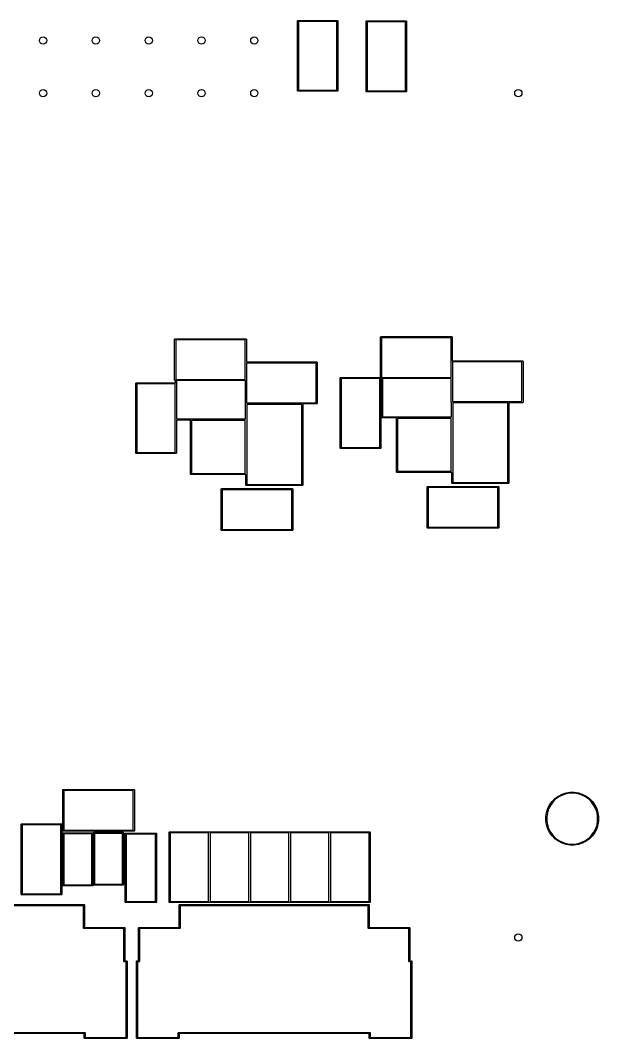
# Model space of a CAD drawing. Extents: x 0.25 to 2.95, y 0.21 to 2.14.
# Drawn here: x 1.857 to 2.952, y 0.208 to 2.138 of the extents above; entities that cross this region are included whole.
import ezdxf

# ---------------------------------------------------------------- set-up
doc = ezdxf.new("R2010")
doc.units = 0
doc.header["$MEASUREMENT"] = 0
doc.layers.add('BLACK', color=7, linetype='CONTINUOUS')

msp = doc.modelspace()

# ---------------------------------------------------------------- linework, layer by layer
at = {"layer": 'BLACK', "linetype": 'CONTINUOUS'}
for p, q in [((2.3816, 2.1371), (2.3817, 2.1374)), ((2.3816, 2.0048), (2.3816, 2.1371)), ((2.3817, 2.1374), (2.3822, 2.138)), ((2.3822, 2.138), (2.3826, 2.1381)), ((2.3826, 2.1381), (2.4574, 2.1381)), ((2.3836, 2.1361), (2.3836, 2.0058)), ((2.4564, 2.1361), (2.3836, 2.1361)), ((2.4564, 2.0058), (2.4564, 2.1361)), ((2.4574, 2.1381), (2.4578, 2.138)), ((2.4578, 2.138), (2.4583, 2.1374)), ((2.4583, 2.1374), (2.4584, 2.1371)), ((2.4584, 2.1371), (2.4584, 2.0048)), ((2.5116, 2.1361), (2.5117, 2.1365)), ((2.5116, 2.0039), (2.5116, 2.1361)), ((2.5117, 2.1365), (2.5122, 2.1371)), ((2.5122, 2.1371), (2.5126, 2.1371)), ((2.5126, 2.1371), (2.5874, 2.1371)), ((2.5136, 2.1352), (2.5136, 2.0048)), ((2.5864, 2.1352), (2.5136, 2.1352)), ((2.5864, 2.0048), (2.5864, 2.1352)), ((2.5874, 2.1371), (2.5878, 2.1371)), ((2.5878, 2.1371), (2.5883, 2.1365)), ((2.5883, 2.1365), (2.5884, 2.1361)), ((2.5884, 2.1361), (2.5884, 2.0039)), ((2.3817, 2.0044), (2.3816, 2.0048)), ((2.3822, 2.0039), (2.3817, 2.0044)), ((2.3826, 2.0038), (2.3822, 2.0039)), ((2.4574, 2.0038), (2.3826, 2.0038)), ((2.3836, 2.0058), (2.4564, 2.0058)), ((2.4578, 2.0039), (2.4574, 2.0038)), ((2.4583, 2.0044), (2.4578, 2.0039)), ((2.4584, 2.0048), (2.4583, 2.0044)), ((2.5117, 2.0035), (2.5116, 2.0039)), ((2.5122, 2.0029), (2.5117, 2.0035)), ((2.5126, 2.0029), (2.5122, 2.0029)), ((2.5874, 2.0029), (2.5126, 2.0029)), ((2.5136, 2.0048), (2.5864, 2.0048)), ((2.5878, 2.0029), (2.5874, 2.0029)), ((2.5883, 2.0035), (2.5878, 2.0029)), ((2.5884, 2.0039), (2.5883, 2.0035)), ((2.1491, 1.5336), (2.1492, 1.534)), ((2.1491, 1.4564), (2.1491, 1.5336)), ((2.1492, 1.534), (2.1497, 1.5345)), ((2.1497, 1.5345), (2.1501, 1.5346)), ((2.1501, 1.5346), (2.2839, 1.5346)), ((2.1511, 1.5326), (2.1511, 1.4574)), ((2.2829, 1.5326), (2.1511, 1.5326)), ((2.2829, 1.4574), (2.2829, 1.5326)), ((2.2839, 1.5346), (2.2843, 1.5345)), ((2.2843, 1.5345), (2.2848, 1.534)), ((2.2848, 1.534), (2.2849, 1.5336)), ((2.2849, 1.5336), (2.2849, 1.4906)), ((2.5391, 1.5376), (2.5392, 1.538)), ((2.5391, 1.4607), (2.5391, 1.5376)), ((2.5392, 1.538), (2.5397, 1.5385)), ((2.5397, 1.5385), (2.5401, 1.5386)), ((2.5401, 1.5386), (2.6739, 1.5386)), ((2.5411, 1.5366), (2.5411, 1.4614)), ((2.6729, 1.5366), (2.5411, 1.5366)), ((2.6729, 1.4614), (2.6729, 1.5366)), ((2.6739, 1.5386), (2.6743, 1.5385)), ((2.6743, 1.5385), (2.6748, 1.538)), ((2.6748, 1.538), (2.6749, 1.5376)), ((2.6749, 1.5376), (2.6749, 1.4926)), ((2.2849, 1.4906), (2.4179, 1.4906)), ((2.2851, 1.4886), (2.2851, 1.4568)), ((2.4169, 1.4886), (2.2851, 1.4886)), ((2.4169, 1.4134), (2.4169, 1.4886)), ((2.4179, 1.4906), (2.4183, 1.4905)), ((2.4183, 1.4905), (2.4188, 1.49)), ((2.4188, 1.49), (2.4189, 1.4896)), ((2.4189, 1.4896), (2.4189, 1.4124)), ((2.6749, 1.4926), (2.8079, 1.4926)), ((2.6751, 1.4906), (2.6751, 1.4608)), ((2.8069, 1.4906), (2.6751, 1.4906)), ((2.8069, 1.4154), (2.8069, 1.4906)), ((2.8079, 1.4926), (2.8083, 1.4925)), ((2.8083, 1.4925), (2.8088, 1.492)), ((2.8088, 1.492), (2.8089, 1.4916)), ((2.8089, 1.4916), (2.8089, 1.4144)), ((2.0756, 1.4501), (2.0757, 1.4505)), ((2.0756, 1.3179), (2.0756, 1.4501)), ((2.0757, 1.4505), (2.0762, 1.4511)), ((2.0762, 1.4511), (2.0766, 1.4511)), ((2.0766, 1.4511), (2.1509, 1.4511)), ((2.0776, 1.4492), (2.0776, 1.3188)), ((2.1504, 1.4492), (2.0776, 1.4492)), ((2.1492, 1.456), (2.1491, 1.4564)), ((2.1497, 1.4555), (2.1492, 1.456)), ((2.1501, 1.4554), (2.1497, 1.4555)), ((2.1509, 1.4554), (2.1501, 1.4554)), ((2.1504, 1.3188), (2.1504, 1.4492)), ((2.1509, 1.4511), (2.1509, 1.4554)), ((2.1511, 1.4574), (2.2829, 1.4574)), ((2.1528, 1.4554), (2.1528, 1.3826)), ((2.2831, 1.4554), (2.1528, 1.4554)), ((2.2831, 1.4124), (2.2831, 1.4554)), ((2.2851, 1.4568), (2.2851, 1.4564)), ((2.2851, 1.4564), (2.2851, 1.4134)), ((2.4626, 1.4601), (2.4627, 1.4605)), ((2.4626, 1.3279), (2.4626, 1.4601)), ((2.4627, 1.4605), (2.4632, 1.4611)), ((2.4632, 1.4611), (2.4636, 1.4611)), ((2.4636, 1.4611), (2.5384, 1.4611)), ((2.4646, 1.4592), (2.4646, 1.3288)), ((2.5374, 1.4592), (2.4646, 1.4592)), ((2.5374, 1.3288), (2.5374, 1.4592)), ((2.5384, 1.4611), (2.5388, 1.4611)), ((2.5388, 1.4611), (2.5391, 1.4607)), ((2.5397, 1.4595), (2.5394, 1.4598)), ((2.5394, 1.4598), (2.5394, 1.3279)), ((2.5401, 1.4594), (2.5397, 1.4595)), ((2.5409, 1.4594), (2.5401, 1.4594)), ((2.5409, 1.3856), (2.5409, 1.4594)), ((2.5411, 1.4614), (2.6729, 1.4614)), ((2.5428, 1.4594), (2.5428, 1.3866)), ((2.6731, 1.4594), (2.5428, 1.4594)), ((2.6731, 1.4144), (2.6731, 1.4594)), ((2.6751, 1.4608), (2.6751, 1.4604)), ((2.6751, 1.4604), (2.6751, 1.4158)), ((2.2832, 1.4121), (2.2831, 1.4124)), ((2.2832, 1.3826), (2.2832, 1.4121)), ((2.2851, 1.4134), (2.4169, 1.4134)), ((2.2858, 1.4098), (2.2858, 1.2582)), ((2.3902, 1.4098), (2.2858, 1.4098)), ((2.3902, 1.2582), (2.3902, 1.4098)), ((2.4179, 1.4114), (2.3918, 1.4114)), ((2.3918, 1.4114), (2.3921, 1.4111)), ((2.3921, 1.4111), (2.3921, 1.4108)), ((2.3921, 1.4108), (2.3921, 1.2572)), ((2.4183, 1.4115), (2.4179, 1.4114)), ((2.4188, 1.412), (2.4183, 1.4115)), ((2.4189, 1.4124), (2.4188, 1.412)), ((2.6732, 1.4141), (2.6731, 1.4144)), ((2.6732, 1.3866), (2.6732, 1.4141)), ((2.6751, 1.4158), (2.7811, 1.4158)), ((2.6758, 1.4134), (2.6758, 1.2622)), ((2.7802, 1.4134), (2.6758, 1.4134)), ((2.7802, 1.2622), (2.7802, 1.4134)), ((2.7811, 1.4158), (2.7815, 1.4157)), ((2.7815, 1.4157), (2.7818, 1.4154)), ((2.7818, 1.4154), (2.8069, 1.4154)), ((2.8079, 1.4134), (2.7821, 1.4134)), ((2.7821, 1.4134), (2.7821, 1.2612)), ((2.8083, 1.4135), (2.8079, 1.4134)), ((2.8088, 1.414), (2.8083, 1.4135)), ((2.8089, 1.4144), (2.8088, 1.414)), ((2.179, 1.3806), (2.1524, 1.3806)), ((2.1524, 1.3806), (2.1524, 1.3179)), ((2.1528, 1.3826), (2.2832, 1.3826)), ((2.179, 1.2784), (2.179, 1.3806)), ((2.181, 1.3798), (2.181, 1.2794)), ((2.283, 1.3798), (2.181, 1.3798)), ((2.283, 1.2794), (2.283, 1.3798)), ((2.5409, 1.3852), (2.5409, 1.3856)), ((2.5415, 1.3847), (2.5409, 1.3852)), ((2.5419, 1.3846), (2.5415, 1.3847)), ((2.569, 1.3846), (2.5419, 1.3846)), ((2.5428, 1.3866), (2.6732, 1.3866)), ((2.569, 1.2824), (2.569, 1.3846)), ((2.571, 1.3838), (2.571, 1.2834)), ((2.673, 1.3838), (2.571, 1.3838)), ((2.673, 1.2834), (2.673, 1.3838)), ((2.0757, 1.3175), (2.0756, 1.3179)), ((2.0762, 1.3169), (2.0757, 1.3175)), ((2.0766, 1.3169), (2.0762, 1.3169)), ((2.1514, 1.3169), (2.0766, 1.3169)), ((2.0776, 1.3188), (2.1504, 1.3188)), ((2.1518, 1.3169), (2.1514, 1.3169)), ((2.1523, 1.3175), (2.1518, 1.3169)), ((2.1524, 1.3179), (2.1523, 1.3175)), ((2.4627, 1.3275), (2.4626, 1.3279)), ((2.4632, 1.3269), (2.4627, 1.3275)), ((2.4636, 1.3269), (2.4632, 1.3269)), ((2.5384, 1.3269), (2.4636, 1.3269)), ((2.4646, 1.3288), (2.5374, 1.3288)), ((2.5388, 1.3269), (2.5384, 1.3269)), ((2.5393, 1.3275), (2.5388, 1.3269)), ((2.5394, 1.3279), (2.5393, 1.3275)), ((2.1791, 1.278), (2.179, 1.2784)), ((2.1797, 1.2775), (2.1791, 1.278)), ((2.18, 1.2774), (2.1797, 1.2775)), ((2.2839, 1.2774), (2.18, 1.2774)), ((2.181, 1.2794), (2.283, 1.2794)), ((2.2839, 1.2572), (2.2839, 1.2774)), ((2.5691, 1.282), (2.569, 1.2824)), ((2.5697, 1.2815), (2.5691, 1.282)), ((2.57, 1.2814), (2.5697, 1.2815)), ((2.6739, 1.2814), (2.57, 1.2814)), ((2.571, 1.2834), (2.673, 1.2834)), ((2.6739, 1.2612), (2.6739, 1.2814)), ((2.2839, 1.2569), (2.2839, 1.2572)), ((2.2845, 1.2563), (2.2839, 1.2569)), ((2.2849, 1.2562), (2.2845, 1.2563)), ((2.3911, 1.2562), (2.2849, 1.2562)), ((2.2858, 1.2582), (2.3902, 1.2582)), ((2.3915, 1.2563), (2.3911, 1.2562)), ((2.3921, 1.2569), (2.3915, 1.2563)), ((2.3921, 1.2572), (2.3921, 1.2569)), ((2.6272, 1.254), (2.6277, 1.2545)), ((2.6277, 1.2545), (2.6281, 1.2546)), ((2.6281, 1.2546), (2.7619, 1.2546)), ((2.6739, 1.2609), (2.6739, 1.2612)), ((2.6745, 1.2603), (2.6739, 1.2609)), ((2.6749, 1.2602), (2.6745, 1.2603)), ((2.7811, 1.2602), (2.6749, 1.2602)), ((2.6758, 1.2622), (2.7802, 1.2622)), ((2.7619, 1.2546), (2.7623, 1.2545)), ((2.7623, 1.2545), (2.7628, 1.254)), ((2.7815, 1.2603), (2.7811, 1.2602)), ((2.7821, 1.2609), (2.7815, 1.2603)), ((2.7821, 1.2612), (2.7821, 1.2609)), ((2.2371, 1.2496), (2.2372, 1.25)), ((2.2371, 1.1724), (2.2371, 1.2496)), ((2.2372, 1.25), (2.2377, 1.2505)), ((2.2377, 1.2505), (2.2381, 1.2506)), ((2.2381, 1.2506), (2.3719, 1.2506)), ((2.2391, 1.2486), (2.2391, 1.1734)), ((2.3709, 1.2486), (2.2391, 1.2486)), ((2.3709, 1.1734), (2.3709, 1.2486)), ((2.3719, 1.2506), (2.3723, 1.2505)), ((2.3723, 1.2505), (2.3728, 1.25)), ((2.3728, 1.25), (2.3729, 1.2496)), ((2.3729, 1.2496), (2.3729, 1.1724)), ((2.6271, 1.2536), (2.6272, 1.254)), ((2.6271, 1.1764), (2.6271, 1.2536)), ((2.6291, 1.2526), (2.6291, 1.1774)), ((2.7609, 1.2526), (2.6291, 1.2526)), ((2.7609, 1.1774), (2.7609, 1.2526)), ((2.7628, 1.254), (2.7629, 1.2536)), ((2.7629, 1.2536), (2.7629, 1.1764)), ((2.6291, 1.1774), (2.7609, 1.1774)), ((2.2372, 1.172), (2.2371, 1.1724)), ((2.2377, 1.1715), (2.2372, 1.172)), ((2.2381, 1.1714), (2.2377, 1.1715)), ((2.3719, 1.1714), (2.2381, 1.1714)), ((2.2391, 1.1734), (2.3709, 1.1734)), ((2.3723, 1.1715), (2.3719, 1.1714)), ((2.3728, 1.172), (2.3723, 1.1715)), ((2.3729, 1.1724), (2.3728, 1.172)), ((2.6272, 1.176), (2.6271, 1.1764)), ((2.6277, 1.1755), (2.6272, 1.176)), ((2.6281, 1.1754), (2.6277, 1.1755)), ((2.7619, 1.1754), (2.6281, 1.1754)), ((2.7623, 1.1755), (2.7619, 1.1754)), ((2.7628, 1.176), (2.7623, 1.1755)), ((2.7629, 1.1764), (2.7628, 1.176)), ((1.9371, 0.6796), (1.9372, 0.68)), ((1.9371, 0.6024), (1.9371, 0.6796)), ((1.9372, 0.68), (1.9377, 0.6805)), ((1.9377, 0.6805), (1.9381, 0.6806)), ((1.9381, 0.6806), (2.0719, 0.6806)), ((1.9391, 0.6786), (1.9391, 0.6034)), ((2.0709, 0.6786), (1.9391, 0.6786)), ((2.0709, 0.6034), (2.0709, 0.6786)), ((2.0719, 0.6806), (2.0723, 0.6805)), ((2.0723, 0.6805), (2.0728, 0.68)), ((2.0728, 0.68), (2.0729, 0.6796)), ((2.0729, 0.6796), (2.0729, 0.6024)), ((2.8592, 0.6512), (2.8638, 0.6576)), ((2.8652, 0.6564), (2.8608, 0.6503)), ((2.8638, 0.6576), (2.8694, 0.6632)), ((2.8706, 0.6618), (2.8652, 0.6564)), ((2.8694, 0.6632), (2.8758, 0.6678)), ((2.8767, 0.6662), (2.8706, 0.6618)), ((2.8758, 0.6678), (2.8828, 0.6714)), ((2.8835, 0.6697), (2.8767, 0.6662)), ((2.8828, 0.6714), (2.8903, 0.6738)), ((2.8907, 0.672), (2.8835, 0.6697)), ((2.8903, 0.6738), (2.8981, 0.675)), ((2.8982, 0.6732), (2.8907, 0.672)), ((2.8981, 0.675), (2.9059, 0.675)), ((2.9058, 0.6732), (2.8982, 0.6732)), ((2.9133, 0.672), (2.9058, 0.6732)), ((2.9059, 0.675), (2.9137, 0.6738)), ((2.9205, 0.6697), (2.9133, 0.672)), ((2.9137, 0.6738), (2.9212, 0.6714)), ((2.9273, 0.6662), (2.9205, 0.6697)), ((2.9212, 0.6714), (2.9282, 0.6678)), ((2.9334, 0.6618), (2.9273, 0.6662)), ((2.9282, 0.6678), (2.9346, 0.6632)), ((2.9388, 0.6564), (2.9334, 0.6618)), ((2.9346, 0.6632), (2.9402, 0.6576)), ((2.9432, 0.6503), (2.9388, 0.6564)), ((2.9402, 0.6576), (2.9448, 0.6512)), ((2.8532, 0.6367), (2.8556, 0.6442)), ((2.8573, 0.6435), (2.855, 0.6363)), ((2.8556, 0.6442), (2.8592, 0.6512)), ((2.8608, 0.6503), (2.8573, 0.6435)), ((2.9467, 0.6435), (2.9432, 0.6503)), ((2.9448, 0.6512), (2.9484, 0.6442)), ((2.949, 0.6363), (2.9467, 0.6435)), ((2.9484, 0.6442), (2.9508, 0.6367)), ((2.852, 0.6289), (2.8532, 0.6367)), ((2.852, 0.6288), (2.852, 0.6289)), ((2.852, 0.6211), (2.852, 0.6288)), ((2.8532, 0.6133), (2.852, 0.6211)), ((2.855, 0.6363), (2.8538, 0.6288)), ((2.8538, 0.6288), (2.8538, 0.6212)), ((2.8538, 0.6212), (2.855, 0.6137)), ((2.9502, 0.6288), (2.949, 0.6363)), ((2.949, 0.6137), (2.9502, 0.6212)), ((2.9502, 0.6212), (2.9502, 0.6288)), ((2.9508, 0.6367), (2.952, 0.6289)), ((2.952, 0.6211), (2.9508, 0.6133)), ((2.952, 0.6289), (2.952, 0.6211)), ((1.8586, 0.6141), (1.8587, 0.6145)), ((1.8586, 0.4819), (1.8586, 0.6141)), ((1.8587, 0.6145), (1.8592, 0.6151)), ((1.8592, 0.6151), (1.8596, 0.6151)), ((1.8596, 0.6151), (1.9344, 0.6151)), ((1.8606, 0.6132), (1.8606, 0.4828)), ((1.9334, 0.6132), (1.8606, 0.6132)), ((1.9334, 0.4828), (1.9334, 0.6132)), ((1.9344, 0.6151), (1.9348, 0.6151)), ((1.9348, 0.6151), (1.9353, 0.6145)), ((1.9353, 0.6145), (1.9354, 0.6141)), ((1.9354, 0.6141), (1.9354, 0.4819)), ((1.9372, 0.602), (1.9371, 0.6024)), ((1.9377, 0.6015), (1.9372, 0.602)), ((1.9381, 0.6014), (1.9377, 0.6015)), ((2.0719, 0.6014), (1.9381, 0.6014)), ((1.9391, 0.6034), (2.0709, 0.6034)), ((1.9955, 0.5986), (1.9961, 0.5991)), ((1.9955, 0.5982), (1.9955, 0.5986)), ((1.9961, 0.5991), (1.9964, 0.5992)), ((1.9964, 0.5992), (2.0516, 0.5992)), ((2.0516, 0.5992), (2.0519, 0.5991)), ((2.0519, 0.5991), (2.0525, 0.5986)), ((2.0525, 0.5986), (2.0525, 0.5982)), ((2.0723, 0.6015), (2.0719, 0.6014)), ((2.0728, 0.602), (2.0723, 0.6015)), ((2.0729, 0.6024), (2.0728, 0.602)), ((2.1386, 0.5991), (2.1387, 0.5995)), ((2.1386, 0.4669), (2.1386, 0.5991)), ((2.1387, 0.5995), (2.1392, 0.6001)), ((2.1392, 0.6001), (2.1396, 0.6001)), ((2.1396, 0.6001), (2.2144, 0.6001)), ((2.2144, 0.6001), (2.2148, 0.6001)), ((2.2148, 0.6001), (2.215, 0.5998)), ((2.215, 0.5998), (2.2152, 0.6001)), ((2.2152, 0.6001), (2.2156, 0.6001)), ((2.2156, 0.6001), (2.2904, 0.6001)), ((2.2904, 0.6001), (2.2908, 0.6001)), ((2.2908, 0.6001), (2.291, 0.5998)), ((2.291, 0.5998), (2.2912, 0.6001)), ((2.2912, 0.6001), (2.2916, 0.6001)), ((2.2916, 0.6001), (2.3664, 0.6001)), ((2.3664, 0.6001), (2.3668, 0.6001)), ((2.3668, 0.6001), (2.367, 0.5998)), ((2.367, 0.5998), (2.3672, 0.6001)), ((2.3672, 0.6001), (2.3676, 0.6001)), ((2.3676, 0.6001), (2.4424, 0.6001)), ((2.4424, 0.6001), (2.4428, 0.6001)), ((2.4428, 0.6001), (2.443, 0.5998)), ((2.443, 0.5998), (2.4432, 0.6001)), ((2.4432, 0.6001), (2.4436, 0.6001)), ((2.4436, 0.6001), (2.5184, 0.6001)), ((2.5184, 0.6001), (2.5188, 0.6001)), ((2.5188, 0.6001), (2.5193, 0.5995)), ((2.5193, 0.5995), (2.5194, 0.5991)), ((2.5194, 0.5991), (2.5194, 0.4669)), ((2.8556, 0.6058), (2.8532, 0.6133)), ((2.855, 0.6137), (2.8573, 0.6065)), ((2.8592, 0.5988), (2.8556, 0.6058)), ((2.8573, 0.6065), (2.8608, 0.5997)), ((2.8638, 0.5924), (2.8592, 0.5988)), ((2.8608, 0.5997), (2.8652, 0.5936)), ((2.9388, 0.5936), (2.9432, 0.5997)), ((2.9448, 0.5988), (2.9402, 0.5924)), ((2.9432, 0.5997), (2.9467, 0.6065)), ((2.9484, 0.6058), (2.9448, 0.5988)), ((2.9467, 0.6065), (2.949, 0.6137)), ((2.9508, 0.6133), (2.9484, 0.6058)), ((1.9375, 0.5976), (1.9381, 0.5981)), ((1.9375, 0.5972), (1.9375, 0.5976)), ((1.9375, 0.4988), (1.9375, 0.5972)), ((1.9381, 0.5981), (1.9384, 0.5982)), ((1.9384, 0.5982), (1.9936, 0.5982)), ((1.9394, 0.5962), (1.9394, 0.4998)), ((1.9926, 0.5962), (1.9394, 0.5962)), ((1.9926, 0.4998), (1.9926, 0.5962)), ((1.9936, 0.5982), (1.9939, 0.5981)), ((1.9939, 0.5981), (1.9945, 0.5976)), ((1.9945, 0.5976), (1.9945, 0.5972)), ((1.9945, 0.5972), (1.9945, 0.4988)), ((1.9955, 0.4998), (1.9955, 0.5982)), ((1.9974, 0.5972), (1.9974, 0.5008)), ((2.0506, 0.5972), (1.9974, 0.5972)), ((2.0506, 0.5008), (2.0506, 0.5972)), ((2.0525, 0.5982), (2.0525, 0.4998)), ((2.0553, 0.597), (2.0554, 0.5973)), ((2.0553, 0.467), (2.0553, 0.597)), ((2.0554, 0.5973), (2.0559, 0.5979)), ((2.0559, 0.5979), (2.0563, 0.5979)), ((2.0563, 0.5979), (2.1137, 0.5979)), ((2.0572, 0.596), (2.0572, 0.468)), ((2.1128, 0.596), (2.0572, 0.596)), ((2.1128, 0.468), (2.1128, 0.596)), ((2.1137, 0.5979), (2.1141, 0.5979)), ((2.1141, 0.5979), (2.1146, 0.5973)), ((2.1146, 0.5973), (2.1147, 0.597)), ((2.1147, 0.597), (2.1147, 0.467)), ((2.1406, 0.5982), (2.1406, 0.4678)), ((2.2134, 0.5982), (2.1406, 0.5982)), ((2.2134, 0.4678), (2.2134, 0.5982)), ((2.2166, 0.5982), (2.2166, 0.4678)), ((2.2894, 0.5982), (2.2166, 0.5982)), ((2.2894, 0.4678), (2.2894, 0.5982)), ((2.2926, 0.5982), (2.2926, 0.4678)), ((2.3654, 0.5982), (2.2926, 0.5982)), ((2.3654, 0.4678), (2.3654, 0.5982)), ((2.3686, 0.5982), (2.3686, 0.4678)), ((2.4414, 0.5982), (2.3686, 0.5982)), ((2.4414, 0.4678), (2.4414, 0.5982)), ((2.4446, 0.5982), (2.4446, 0.4678)), ((2.5174, 0.5982), (2.4446, 0.5982)), ((2.5174, 0.4678), (2.5174, 0.5982)), ((2.8694, 0.5868), (2.8638, 0.5924)), ((2.8652, 0.5936), (2.8706, 0.5882)), ((2.8758, 0.5822), (2.8694, 0.5868)), ((2.8706, 0.5882), (2.8767, 0.5838)), ((2.8828, 0.5786), (2.8758, 0.5822)), ((2.8767, 0.5838), (2.8835, 0.5803)), ((2.8835, 0.5803), (2.8907, 0.578)), ((2.9133, 0.578), (2.9205, 0.5803)), ((2.9205, 0.5803), (2.9273, 0.5838)), ((2.9282, 0.5822), (2.9212, 0.5786)), ((2.9273, 0.5838), (2.9334, 0.5882)), ((2.9346, 0.5868), (2.9282, 0.5822)), ((2.9334, 0.5882), (2.9388, 0.5936)), ((2.9402, 0.5924), (2.9346, 0.5868)), ((2.8903, 0.5762), (2.8828, 0.5786)), ((2.8981, 0.575), (2.8903, 0.5762)), ((2.8907, 0.578), (2.8982, 0.5768)), ((2.9059, 0.575), (2.8981, 0.575)), ((2.8982, 0.5768), (2.9058, 0.5768)), ((2.9058, 0.5768), (2.9133, 0.578)), ((2.9137, 0.5762), (2.9059, 0.575)), ((2.9212, 0.5786), (2.9137, 0.5762)), ((1.8606, 0.4828), (1.9334, 0.4828)), ((1.9375, 0.4984), (1.9375, 0.4988)), ((1.9381, 0.4979), (1.9375, 0.4984)), ((1.9384, 0.4978), (1.9381, 0.4979)), ((1.9936, 0.4978), (1.9384, 0.4978)), ((1.9394, 0.4998), (1.9926, 0.4998)), ((1.9939, 0.4979), (1.9936, 0.4978)), ((1.9945, 0.4984), (1.9939, 0.4979)), ((1.9945, 0.4988), (1.9945, 0.4984)), ((1.9955, 0.4994), (1.9955, 0.4998)), ((1.9961, 0.4989), (1.9955, 0.4994)), ((1.9964, 0.4988), (1.9961, 0.4989)), ((2.0516, 0.4988), (1.9964, 0.4988)), ((1.9974, 0.5008), (2.0506, 0.5008)), ((2.0519, 0.4989), (2.0516, 0.4988)), ((2.0525, 0.4994), (2.0519, 0.4989)), ((2.0525, 0.4998), (2.0525, 0.4994)), ((1.8587, 0.4815), (1.8586, 0.4819)), ((1.8592, 0.4809), (1.8587, 0.4815)), ((1.8596, 0.4809), (1.8592, 0.4809)), ((1.9344, 0.4809), (1.8596, 0.4809)), ((1.9348, 0.4809), (1.9344, 0.4809)), ((1.9353, 0.4815), (1.9348, 0.4809)), ((1.9354, 0.4819), (1.9353, 0.4815)), ((2.0554, 0.4667), (2.0553, 0.467)), ((2.0559, 0.4661), (2.0554, 0.4667)), ((2.0563, 0.4661), (2.0559, 0.4661)), ((2.1137, 0.4661), (2.0563, 0.4661)), ((2.0572, 0.468), (2.1128, 0.468)), ((2.1141, 0.4661), (2.1137, 0.4661)), ((2.1146, 0.4667), (2.1141, 0.4661)), ((2.1147, 0.467), (2.1146, 0.4667)), ((2.1387, 0.4665), (2.1386, 0.4669)), ((2.1392, 0.4659), (2.1387, 0.4665)), ((2.1396, 0.4659), (2.1392, 0.4659)), ((2.2144, 0.4659), (2.1396, 0.4659)), ((2.1406, 0.4678), (2.2134, 0.4678)), ((2.2148, 0.4659), (2.2144, 0.4659)), ((2.215, 0.4662), (2.2148, 0.4659)), ((2.2152, 0.4659), (2.215, 0.4662)), ((2.2156, 0.4659), (2.2152, 0.4659)), ((2.2904, 0.4659), (2.2156, 0.4659)), ((2.2166, 0.4678), (2.2894, 0.4678)), ((2.2908, 0.4659), (2.2904, 0.4659)), ((2.291, 0.4662), (2.2908, 0.4659)), ((2.2912, 0.4659), (2.291, 0.4662)), ((2.2916, 0.4659), (2.2912, 0.4659)), ((2.3664, 0.4659), (2.2916, 0.4659)), ((2.2926, 0.4678), (2.3654, 0.4678)), ((2.3668, 0.4659), (2.3664, 0.4659)), ((2.367, 0.4662), (2.3668, 0.4659)), ((2.3672, 0.4659), (2.367, 0.4662)), ((2.3676, 0.4659), (2.3672, 0.4659)), ((2.4424, 0.4659), (2.3676, 0.4659)), ((2.3686, 0.4678), (2.4414, 0.4678)), ((2.4428, 0.4659), (2.4424, 0.4659)), ((2.443, 0.4662), (2.4428, 0.4659)), ((2.4432, 0.4659), (2.443, 0.4662)), ((2.4436, 0.4659), (2.4432, 0.4659)), ((2.5184, 0.4659), (2.4436, 0.4659)), ((2.4446, 0.4678), (2.5174, 0.4678)), ((2.5188, 0.4659), (2.5184, 0.4659)), ((2.5193, 0.4665), (2.5188, 0.4659)), ((2.5194, 0.4669), (2.5193, 0.4665)), ((1.6679, 0.4621), (1.9773, 0.4621)), ((1.9763, 0.4602), (1.6689, 0.4602)), ((1.9763, 0.4178), (1.9763, 0.4602)), ((1.9773, 0.4621), (1.9777, 0.4621)), ((1.9777, 0.4621), (1.9782, 0.4615)), ((1.9782, 0.4615), (1.9783, 0.4611)), ((1.9783, 0.4611), (1.9783, 0.4188)), ((2.1575, 0.4611), (2.1576, 0.4615)), ((2.1575, 0.4188), (2.1575, 0.4611)), ((2.1576, 0.4615), (2.1581, 0.4621)), ((2.1581, 0.4621), (2.1585, 0.4621)), ((2.1585, 0.4621), (2.5168, 0.4621)), ((2.1595, 0.4602), (2.1595, 0.4178)), ((2.5158, 0.4602), (2.1595, 0.4602)), ((2.5158, 0.4178), (2.5158, 0.4602)), ((2.5168, 0.4621), (2.5171, 0.4621)), ((2.5171, 0.4621), (2.5177, 0.4615)), ((2.5177, 0.4615), (2.5178, 0.4611)), ((2.5178, 0.4611), (2.5178, 0.4188)), ((1.9764, 0.4175), (1.9763, 0.4178)), ((1.977, 0.4169), (1.9764, 0.4175)), ((1.9773, 0.4169), (1.977, 0.4169)), ((2.0531, 0.4169), (1.9773, 0.4169)), ((1.9783, 0.4188), (2.0541, 0.4188)), ((2.0531, 0.3549), (2.0531, 0.4169)), ((2.0541, 0.4188), (2.0545, 0.4188)), ((2.0545, 0.4188), (2.055, 0.4182)), ((2.055, 0.4182), (2.0551, 0.4178)), ((2.0551, 0.4178), (2.0551, 0.3558)), ((2.0807, 0.4178), (2.0808, 0.4182)), ((2.0807, 0.3558), (2.0807, 0.4178)), ((2.0808, 0.4182), (2.0814, 0.4188)), ((2.0814, 0.4188), (2.0817, 0.4188)), ((2.0817, 0.4188), (2.1575, 0.4188)), ((2.1585, 0.4169), (2.0827, 0.4169)), ((2.0827, 0.4169), (2.0827, 0.3549)), ((2.1589, 0.4169), (2.1585, 0.4169)), ((2.1594, 0.4175), (2.1589, 0.4169)), ((2.1595, 0.4178), (2.1594, 0.4175)), ((2.5159, 0.4175), (2.5158, 0.4178)), ((2.5164, 0.4169), (2.5159, 0.4175)), ((2.5168, 0.4169), (2.5164, 0.4169)), ((2.5926, 0.4169), (2.5168, 0.4169)), ((2.5178, 0.4188), (2.5935, 0.4188)), ((2.5926, 0.3549), (2.5926, 0.4169)), ((2.5935, 0.4188), (2.5939, 0.4188)), ((2.5939, 0.4188), (2.5945, 0.4182)), ((2.5945, 0.4182), (2.5945, 0.4178)), ((2.5945, 0.4178), (2.5945, 0.3558)), ((2.0532, 0.3545), (2.0531, 0.3549)), ((2.0537, 0.3539), (2.0532, 0.3545)), ((2.0541, 0.3539), (2.0537, 0.3539)), ((2.0571, 0.3539), (2.0541, 0.3539)), ((2.0551, 0.3558), (2.058, 0.3558)), ((2.0571, 0.2102), (2.0571, 0.3539)), ((2.058, 0.3558), (2.0584, 0.3558)), ((2.0584, 0.3558), (2.0589, 0.3552)), ((2.0589, 0.3552), (2.059, 0.3549)), ((2.059, 0.3549), (2.059, 0.2092)), ((2.0768, 0.3549), (2.0769, 0.3552)), ((2.0768, 0.2092), (2.0768, 0.3549)), ((2.0769, 0.3552), (2.0774, 0.3558)), ((2.0774, 0.3558), (2.0778, 0.3558)), ((2.0778, 0.3558), (2.0807, 0.3558)), ((2.0817, 0.3539), (2.0788, 0.3539)), ((2.0788, 0.3539), (2.0788, 0.2102)), ((2.0821, 0.3539), (2.0817, 0.3539)), ((2.0826, 0.3545), (2.0821, 0.3539)), ((2.0827, 0.3549), (2.0826, 0.3545)), ((2.5926, 0.3545), (2.5926, 0.3549)), ((2.5932, 0.3539), (2.5926, 0.3545)), ((2.5935, 0.3539), (2.5932, 0.3539)), ((2.5965, 0.3539), (2.5935, 0.3539)), ((2.5945, 0.3558), (2.5975, 0.3558)), ((2.5965, 0.2102), (2.5965, 0.3539)), ((2.5975, 0.3558), (2.5979, 0.3558)), ((2.5979, 0.3558), (2.5984, 0.3552)), ((2.5984, 0.3552), (2.5985, 0.3549)), ((2.5985, 0.3549), (2.5985, 0.2092)), ((1.6663, 0.22), (1.9789, 0.22)), ((1.9779, 0.218), (1.6673, 0.218)), ((1.9779, 0.2092), (1.9779, 0.218)), ((1.9789, 0.22), (1.9793, 0.2199)), ((1.9793, 0.2199), (1.9798, 0.2194)), ((1.9798, 0.2194), (1.9799, 0.219)), ((1.9799, 0.219), (1.9799, 0.2102)), ((2.1556, 0.2194), (2.1562, 0.2199)), ((2.1556, 0.219), (2.1556, 0.2194)), ((2.1556, 0.2102), (2.1556, 0.219)), ((2.1562, 0.2199), (2.1565, 0.22)), ((2.1565, 0.22), (2.5187, 0.22)), ((2.5178, 0.218), (2.1575, 0.218)), ((2.1575, 0.218), (2.1575, 0.2092)), ((2.5178, 0.2092), (2.5178, 0.218)), ((2.5187, 0.22), (2.5191, 0.2199)), ((2.5191, 0.2199), (2.5196, 0.2194)), ((2.5196, 0.2194), (2.5197, 0.219)), ((2.5197, 0.219), (2.5197, 0.2102)), ((1.978, 0.2088), (1.9779, 0.2092)), ((1.9785, 0.2083), (1.978, 0.2088)), ((1.9789, 0.2082), (1.9785, 0.2083)), ((2.058, 0.2082), (1.9789, 0.2082)), ((1.9799, 0.2102), (2.0571, 0.2102)), ((2.0584, 0.2083), (2.058, 0.2082)), ((2.0589, 0.2088), (2.0584, 0.2083)), ((2.059, 0.2092), (2.0589, 0.2088)), ((2.0769, 0.2088), (2.0768, 0.2092)), ((2.0774, 0.2083), (2.0769, 0.2088)), ((2.0778, 0.2082), (2.0774, 0.2083)), ((2.1565, 0.2082), (2.0778, 0.2082)), ((2.0788, 0.2102), (2.1556, 0.2102)), ((2.1569, 0.2083), (2.1565, 0.2082)), ((2.1574, 0.2088), (2.1569, 0.2083)), ((2.1575, 0.2092), (2.1574, 0.2088)), ((2.5178, 0.2088), (2.5178, 0.2092)), ((2.5184, 0.2083), (2.5178, 0.2088)), ((2.5187, 0.2082), (2.5184, 0.2083)), ((2.5975, 0.2082), (2.5187, 0.2082)), ((2.5197, 0.2102), (2.5965, 0.2102)), ((2.5979, 0.2083), (2.5975, 0.2082)), ((2.5984, 0.2088), (2.5979, 0.2083)), ((2.5985, 0.2092), (2.5984, 0.2088))]:
    msp.add_line(p, q, dxfattribs=at)
at = {"layer": 'BLACK'}
for centre in [(1.9, 2.1), (1.9, 2.1), (2, 2.1), (2, 2.1), (2.1, 2.1), (2.1, 2.1), (2.2, 2.1), (2.2, 2.1), (2.3, 2.1), (2.3, 2.1), (1.9, 2), (1.9, 2), (2, 2), (2, 2), (2.1, 2), (2.1, 2), (2.2, 2), (2.2, 2), (2.3, 2), (2.3, 2), (2.8, 2), (2.8, 2), (2.8, 0.4), (2.8, 0.4)]:
    msp.add_circle(centre, 0.00689, dxfattribs=at)

doc.saveas('drawing.dxf')
